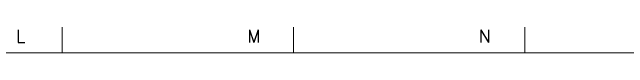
# Model space of a CAD drawing. Header units: millimetres. Extents: x -300 to 383236, y -195106 to -144646.
# Drawn here: x 125229 to 135583, y -145702 to -145269 of the extents above; entities that cross this region are included whole.
import ezdxf

# ---------------------------------------------------------------- set-up
doc = ezdxf.new("R2010")
doc.units = ezdxf.units.MM
doc.header["$LTSCALE"] = 60
doc.layers.add('1', color=7, linetype='Continuous')
doc.layers.add('TAN-TIT', color=30, linetype='Continuous', lineweight=0)
doc.styles.add('COM', font='COMPLEX', dxfattribs={"height": 5})

# ---------------------------------------------------------------- blocks, each defined once
blk = doc.blocks.new('BORDER')
at = {"layer": 'TAN-TIT'}
for p, q in [((160720, 164680), (160720, 166122)), ((173699, 164680), (173699, 166122)), ((186677, 164680), (186677, 166122)), ((232823, 164680), (4977, 164680))]:
    blk.add_line(p, q, dxfattribs=at)
at = {"layer": 'TAN-TIT', "style": 'COM'}
for s, p in [('L', (158124, 165257)), ('M', (171103, 165257)), ('M', (171103, 165257)), ('N', (184082, 165257))]:
    blk.add_text(s, height=721, dxfattribs=at).set_placement(p)

msp = doc.modelspace()

# ---------------------------------------------------------------- block references
at = {"layer": '1', "xscale": 0.3, "yscale": 0.3, "zscale": 0.3}
msp.add_blockref('BORDER', (77851.8, -195106.1), dxfattribs=at)

doc.saveas('drawing.dxf')
